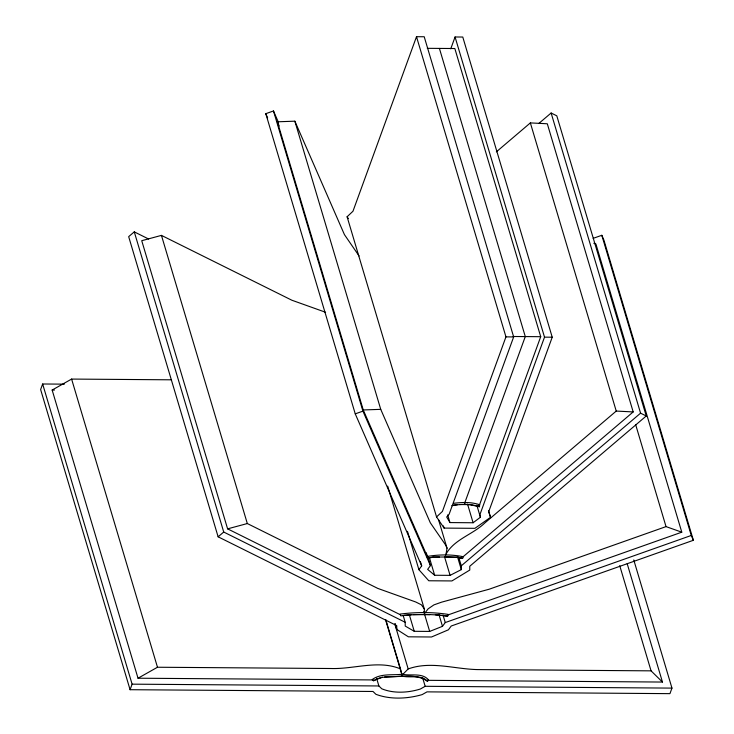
<?xml version="1.0" encoding="UTF-8"?>
<svg xmlns="http://www.w3.org/2000/svg" width="734" height="734" viewBox="0 0 734 734"><rect width="100%" height="100%" fill="white"/><g stroke="black" fill="none" stroke-linecap="round" stroke-linejoin="round"><path stroke-width="1.1" d="M445.951 554.537L447.034 548.206L438.537 519.718M479.632 505.744L479.495 506.699L478.623 506.598L478.761 505.653M64.353 384.148L42.645 383.992L40.627 389.534L130.083 689.703L373.019 691.474L375.872 694.272A58.491 37.544 -16.6 0 0 422.142 694.612L427.004 691.868L669.949 693.648L671.968 688.107L633.763 559.932M130.083 689.703L132.102 684.161L42.645 383.992M490.541 517.323L488.697 511.754L552.225 337.209L462.778 37.039L455.062 36.984L544.518 337.154L479.981 514.47L480.403 517.25L473.1 522.755L449.96 522.58L446.685 517.002L449.125 514.24L513.662 336.924L424.215 36.755L416.499 36.7L352.971 211.245L347.099 216.759L436.556 516.929L444.088 528.095L474.935 528.324L490.541 517.323L488.578 510.754M450.759 48.802L455.062 36.984M416.499 36.7L505.955 336.869L442.428 511.414L436.556 516.929M464.576 503.368L525.287 336.576L439.409 48.416M479.201 505.698L540.71 336.695L454.832 48.527L427.289 48.325M447.612 616.193L448.3 614.422C432.445 611.936 416.059 612.073 400.149 614.074L400.865 615.854C416.325 614.037 432.198 613.918 447.612 616.193L446.978 616.074M439.538 557.078L433.299 557.179L427.894 558.179L426.995 556.482C438.895 554.454 451.566 554.289 463.402 556.748L462.594 558.436L457.952 557.363L445.079 556.932L457.062 557.262L461.2 558.124L461.594 557.28M446.244 553.739C454.474 539.261 472.916 534.425 484.578 523.177L616.239 411.068L633.185 411.93L547.307 123.771L530.361 122.899L496.358 151.855M427.537 681.326L428.537 679.913C422.133 672.326 410.866 676.262 402.397 674.216C392.323 675.464 381.047 673.179 372.257 679.5L373.551 680.932C382.001 675.06 392.763 677.427 402.351 676.142C410.471 678.179 421.243 674.28 427.537 681.326C415.426 672.766 398.635 677.207 384.68 677.005M538.939 123.367L551.124 112.999L556.794 115.816L646.241 415.985L469.76 566.263L469.788 570.052L451.924 580.933L428.784 580.768L418.903 569.685L421.692 565.905L420.389 561.528M427.821 556.84L430.436 565.602L427.647 569.373L434.656 575.254L450.08 575.364L461.319 569.621L461.282 565.822L458.677 557.06M403.232 615.688L405.186 622.267L405.223 626.056L414.251 631.304L429.674 631.423L442.474 626.331L445.263 622.56L691.263 535.462L693.373 540.288L451.217 626.019L448.428 629.8L431.519 636.993L408.379 636.818L396.782 629.423L395.149 623.946M423.793 611.44L424.445 613.633L428.124 608.844L433.932 604.88L441.62 602.155L489.22 589.209L666.032 526.608L681.785 532.178L595.907 244.018L593.806 243.275M385.735 620.358L402.058 675.142L408.187 668.94C430.638 660.756 454.594 669.114 477.54 669.582L651.067 670.848L662.463 682.051L427.234 680.326M426.995 556.482L428.188 557.886L432.932 557.088L445.721 557.005L445.437 555.042M148.626 239.009L134.276 231.871L128.67 236.642L218.126 536.811L396.745 625.625L396.782 629.423L395.167 623.937M218.126 536.811L223.723 532.04L134.276 231.871M463.172 556.693L633.185 411.93M461.282 565.822L640.571 413.169L551.124 112.999M373.248 679.932L138.02 678.216L52.151 390.048L71.602 379.074L170.93 379.808M138.02 678.216L157.48 667.243L331.006 668.509C353.88 669.298 378.405 659.683 400.47 668.885L402.058 675.142M671.968 688.107L425.169 686.299L420.307 689.043A45.673 29.314 -16.6 0 1 381.744 688.767L378.891 685.96L376.606 678.299M374.239 680.363L382.405 677.124M421.692 565.905L355.247 413.857L265.791 113.687L273.479 110.962L278.525 122.523M593.173 238.348L601.807 235.293L603.917 240.119L693.373 540.288M355.247 413.857L362.926 411.141L430.436 565.602M447.318 615.193L681.785 532.178M325.612 312.28L291.866 300.224L161.443 235.385L141.735 240.697L227.604 528.856L400.562 614.853M227.604 528.856L247.321 523.544L377.744 588.393L415.692 601.972L421.362 604.788L424.261 608.816L424.445 613.633M451.85 505.708C460.915 503.9 470.65 503.707 479.495 506.699M403.783 615.275L411.104 614.707M453.612 505.102L457.502 504.671M453.75 503.295C462.392 502.221 471.448 501.863 479.77 504.79L478.898 504.698M459.438 504.515L469.788 504.643L478.623 506.598M426.289 552.803L427.592 557.179L363.247 409.957L277.379 121.798L294.857 121.183L344.429 234.614L359.073 255.946M363.247 409.957L380.735 409.343L430.308 522.773L445.584 544.94L447.034 548.206M413.288 614.578L429.739 614.652M513.167 336.493L540.71 336.695M505.955 336.869L513.662 336.924M544.518 337.154L552.225 337.209M52.151 390.048L54.426 390.066M132.102 684.161L378.891 685.96M435.363 614.734L446.336 615.964M464.594 502.405L464.879 504.368L464.246 504.295M461.2 558.124L462.594 558.436M640.571 413.169L646.241 415.985M223.723 532.04L405.186 622.267M347.099 216.759L348.356 218.622M277.379 121.798L279.204 125.973M265.791 113.687L267.626 117.88M601.807 235.293L691.263 535.462M635.672 424.711L666.032 526.608M530.361 122.899L616.239 411.068M627.194 563.712L662.463 682.051M619.725 565.666L651.067 670.848M476.816 505.203L480.403 517.25M467.549 504.13L473.1 522.755M447.676 514.919L449.96 522.58M457.401 556.473L461.319 569.621M443.437 525.911L444.088 528.095M444.529 556.739L450.08 575.364M429.436 557.73L434.656 575.254M442.978 614.89L445.263 622.56M294.857 121.183L380.735 409.343M438.886 614.285L442.474 626.331M407.48 531.343L418.903 569.685M387.69 486.101L424.261 608.816M424.454 613.89L429.674 631.423M273.479 110.962L362.926 411.141M409.361 614.872L414.251 631.304M422.555 677.537L425.169 686.299M394.791 624.01L408.187 668.94M385.781 619.579L400.47 668.885M161.443 235.385L247.321 523.544M71.602 379.074L157.48 667.243"/></g></svg>
